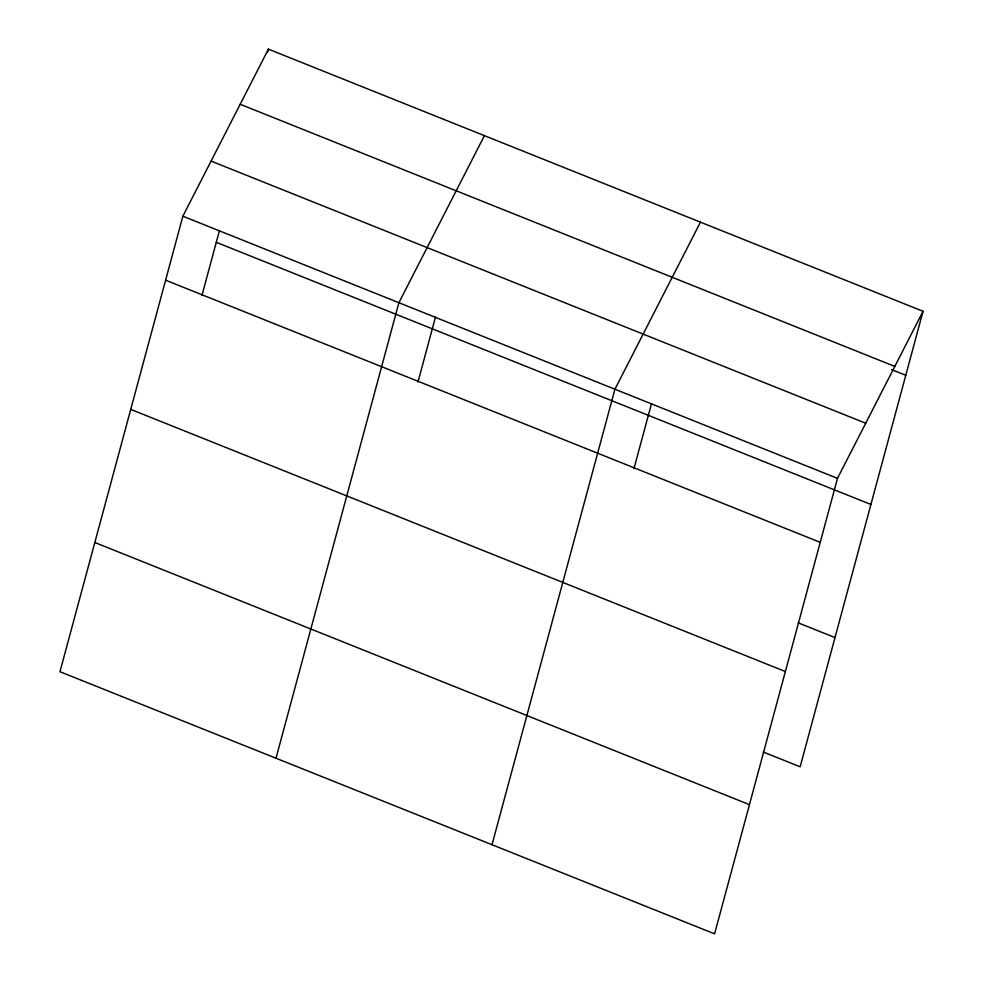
<?xml version="1.0" encoding="UTF-8"?>
<svg xmlns="http://www.w3.org/2000/svg" width="983" height="983" viewBox="0 0 983 983"><rect width="100%" height="100%" fill="white"/><g stroke="black" fill="none" stroke-linecap="round" stroke-linejoin="round"><path stroke-width="1.47" d="M182.863 216.211L59.963 671.708L714.592 933.85L837.491 478.352L923.037 311.292L268.408 49.15L182.863 216.211L837.491 478.352M201.92 295.576L219.455 230.575M267.622 52.062L268.408 49.15M275.99 758.212L398.889 302.727L484.435 135.654M417.947 382.08L435.481 317.091M492.016 844.716L614.916 389.231L700.461 222.158M633.974 468.584L651.508 403.595M923.037 311.292L800.137 766.789L763.275 752.02M240.184 104.284L894.8 366.426M891.593 369.596L905.773 375.273M211.099 161.089L865.716 423.231M216.285 242.322L870.913 504.463M165.611 280.192L820.227 542.333M798.135 622.829L834.997 637.586M130.751 409.395L785.368 671.536M94.823 542.505L749.451 804.647"/></g></svg>
